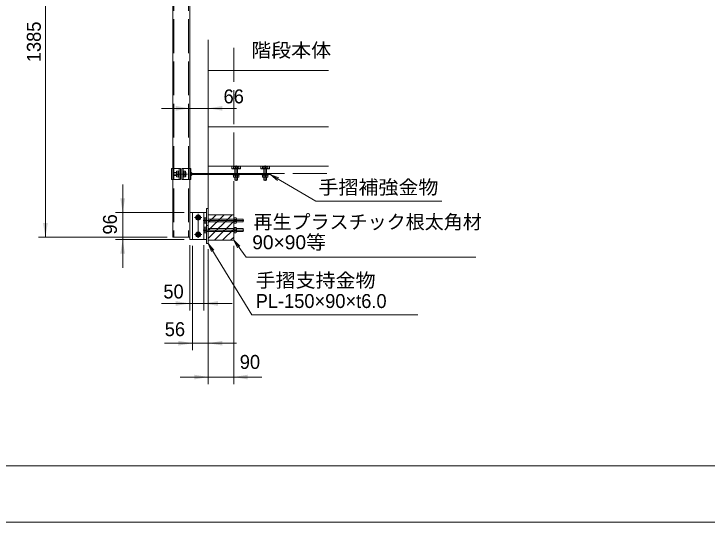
# Model space of a CAD drawing. Units: millimetres at full size, sheet at 1:20. Extents: x 0 to 8400, y 0 to 5940.
# Drawn here: x 3747 to 6206, y 0 to 1802 of the extents above; entities that cross this region are included whole.
import ezdxf
from ezdxf.enums import TextEntityAlignment as Align

# ---------------------------------------------------------------- set-up
doc = ezdxf.new("R2010")
doc.units = ezdxf.units.MM
doc.header["$LTSCALE"] = 20
for name, pattern in [('CHAIN', [18.5, 12, -1.5, 3.5, -1.5]), ('DASHED', [7.5, 6, -1.5]), ('DASHED_SPACED', [12, 6, -6]), ('USER1', [200, 125, -25, 25, -25])]:
    doc.linetypes.add(name, pattern=pattern)
for name, color, linetype, lineweight in [('ボルト', 7, 'DASHED_SPACED', 0), ('図面枠-A3', 7, 'Continuous', 20), ('寸法', 7, 'Continuous', 13), ('引出線', 7, 'Continuous', 13), ('手摺', 7, 'Continuous', 13), ('手摺金具', 7, 'Continuous', 18), ('支持金物', 7, 'DASHED_SPACED', 13), ('支柱', 7, 'Continuous', 18), ('文字', 7, 'Continuous', 13), ('補強金物', 7, 'Continuous', 18), ('階段本体', 7, 'Continuous', 13)]:
    doc.layers.add(name, color=color, linetype=linetype, lineweight=lineweight)
doc.styles.add('ＭＳ Ｐゴシック', font='')
doc.styles.get('ＭＳ Ｐゴシック').set_extended_font_data('MS PGothic')

# ---------------------------------------------------------------- blocks, each defined once
blk = doc.blocks.new('filled_arrow')
at = {"color": 0, "linetype": 'Continuous', "lineweight": -2}
blk.add_solid([(7.5, 1.25), (0, 0), (7.5, -1.25)], dxfattribs=at)
blk = doc.blocks.new('open_arrow')
at = {"color": 0, "linetype": 'Continuous', "lineweight": -2}
blk.add_lwpolyline([(7.5, 1.25), (0, 0), (7.5, -1.25)], dxfattribs=at)

msp = doc.modelspace()

# ---------------------------------------------------------------- linework, layer by layer
at = {"layer": 'ボルト'}
for p, q in [((4525.18, 1254.79), (4525.18, 1252.79)), ((4546.18, 1254.79), (4525.18, 1254.79)), ((4526.24, 1260.61), (4525.87, 1260.19)), ((4525.87, 1254.79), (4525.87, 1260.19)), ((4526.76, 1261.06), (4526.24, 1260.61)), ((4527.36, 1261.41), (4526.76, 1261.06)), ((4528.02, 1261.65), (4527.36, 1261.41)), ((4528.71, 1261.79), (4528.02, 1261.65)), ((4542.65, 1261.79), (4528.71, 1261.79)), ((4528.99, 1261.78), (4528.71, 1261.79)), ((4529.5, 1261.7), (4528.99, 1261.78)), ((4529.98, 1261.53), (4529.5, 1261.7)), ((4530.43, 1261.29), (4529.98, 1261.53)), ((4530.83, 1260.98), (4530.43, 1261.29)), ((4531.17, 1260.61), (4530.83, 1260.98)), ((4531.43, 1260.19), (4531.17, 1260.61)), ((4531.72, 1260.43), (4531.43, 1260.19)), ((4531.43, 1254.79), (4531.43, 1260.19)), ((4532.6, 1261.01), (4531.72, 1260.43)), ((4533.57, 1261.44), (4532.6, 1261.01)), ((4534.61, 1261.7), (4533.57, 1261.44)), ((4535.68, 1261.79), (4534.61, 1261.7)), ((4536.06, 1261.77), (4535.68, 1261.79)), ((4537.13, 1261.62), (4536.06, 1261.77)), ((4538.14, 1261.3), (4537.13, 1261.62)), ((4539.09, 1260.82), (4538.14, 1261.3)), ((4539.93, 1260.19), (4539.09, 1260.82)), ((4540.06, 1260.42), (4539.93, 1260.19)), ((4539.93, 1254.79), (4539.93, 1260.19)), ((4540.36, 1260.81), (4540.06, 1260.42)), ((4540.73, 1261.15), (4540.36, 1260.81)), ((4541.16, 1261.43), (4540.73, 1261.15)), ((4541.63, 1261.63), (4541.16, 1261.43)), ((4542.13, 1261.75), (4541.63, 1261.63)), ((4542.65, 1261.79), (4542.13, 1261.75)), ((4543.22, 1261.68), (4542.65, 1261.79)), ((4543.88, 1261.45), (4543.22, 1261.68)), ((4544.49, 1261.12), (4543.88, 1261.45)), ((4545.03, 1260.7), (4544.49, 1261.12)), ((4545.49, 1260.19), (4545.03, 1260.7)), ((4545.49, 1254.79), (4545.49, 1260.19)), ((4546.18, 1252.79), (4546.18, 1254.79)), ((4627.8, 1254.81), (4627.8, 1252.81)), ((4648.8, 1254.81), (4627.8, 1254.81)), ((4628.86, 1260.64), (4628.49, 1260.21)), ((4628.49, 1254.81), (4628.49, 1260.21)), ((4629.39, 1261.08), (4628.86, 1260.64)), ((4629.98, 1261.43), (4629.39, 1261.08)), ((4630.64, 1261.67), (4629.98, 1261.43)), ((4631.33, 1261.81), (4630.64, 1261.67)), ((4645.27, 1261.81), (4631.33, 1261.81)), ((4631.61, 1261.8), (4631.33, 1261.81)), ((4632.12, 1261.72), (4631.61, 1261.8)), ((4632.61, 1261.55), (4632.12, 1261.72)), ((4633.06, 1261.31), (4632.61, 1261.55)), ((4633.45, 1261), (4633.06, 1261.31)), ((4633.79, 1260.63), (4633.45, 1261)), ((4634.05, 1260.21), (4633.79, 1260.63)), ((4634.34, 1260.45), (4634.05, 1260.21)), ((4634.05, 1254.81), (4634.05, 1260.21)), ((4635.22, 1261.03), (4634.34, 1260.45)), ((4636.19, 1261.46), (4635.22, 1261.03)), ((4637.23, 1261.72), (4636.19, 1261.46)), ((4638.3, 1261.81), (4637.23, 1261.72)), ((4638.69, 1261.8), (4638.3, 1261.81)), ((4639.75, 1261.64), (4638.69, 1261.8)), ((4640.77, 1261.32), (4639.75, 1261.64)), ((4641.71, 1260.84), (4640.77, 1261.32)), ((4642.55, 1260.21), (4641.71, 1260.84)), ((4642.68, 1260.44), (4642.55, 1260.21)), ((4642.55, 1254.81), (4642.55, 1260.21)), ((4642.98, 1260.84), (4642.68, 1260.44)), ((4643.35, 1261.18), (4642.98, 1260.84)), ((4643.78, 1261.45), (4643.35, 1261.18)), ((4644.25, 1261.65), (4643.78, 1261.45)), ((4644.75, 1261.77), (4644.25, 1261.65)), ((4645.27, 1261.81), (4644.75, 1261.77)), ((4645.84, 1261.7), (4645.27, 1261.81)), ((4646.51, 1261.48), (4645.84, 1261.7)), ((4647.12, 1261.14), (4646.51, 1261.48)), ((4647.66, 1260.72), (4647.12, 1261.14)), ((4648.11, 1260.21), (4647.66, 1260.72)), ((4648.11, 1254.81), (4648.11, 1260.21)), ((4648.8, 1252.81), (4648.8, 1254.81)), ((4525.05, 1232.3), (4525.05, 1230.8)), ((4525.05, 1232.3), (4546.3, 1232.3)), ((4546.3, 1230.8), (4525.05, 1230.8)), ((4525.18, 1252.79), (4546.18, 1252.79)), ((4526.3, 1230.8), (4526.3, 1224.42)), ((4530.68, 1252.79), (4530.68, 1232.3)), ((4531.62, 1230.8), (4531.62, 1224.42)), ((4539.74, 1230.8), (4539.74, 1224.42)), ((4540.68, 1252.79), (4540.68, 1232.3)), ((4545.05, 1230.8), (4545.05, 1224.42)), ((4546.3, 1230.8), (4546.3, 1232.3)), ((4627.68, 1232.3), (4627.68, 1230.8)), ((4627.68, 1232.3), (4648.92, 1232.3)), ((4648.92, 1230.8), (4627.68, 1230.8)), ((4627.8, 1252.81), (4648.8, 1252.81)), ((4628.92, 1230.8), (4628.92, 1224.43)), ((4633.3, 1252.81), (4633.3, 1232.3)), ((4634.24, 1230.8), (4634.24, 1224.43)), ((4642.36, 1230.8), (4642.36, 1224.43)), ((4643.3, 1252.81), (4643.3, 1232.3)), ((4647.68, 1230.8), (4647.68, 1224.43)), ((4648.92, 1230.8), (4648.92, 1232.3)), ((4529.02, 1222.8), (4542.34, 1222.8)), ((4530.68, 1213.23), (4530.68, 1222.8)), ((4530.68, 1213.23), (4531.12, 1212.79)), ((4540.24, 1212.79), (4531.12, 1212.79)), ((4540.24, 1212.79), (4540.68, 1213.23)), ((4540.68, 1213.23), (4540.68, 1222.8)), ((4631.64, 1222.8), (4644.96, 1222.8)), ((4633.3, 1213.25), (4633.3, 1222.8)), ((4633.3, 1213.25), (4633.74, 1212.81)), ((4642.86, 1212.81), (4633.74, 1212.81)), ((4642.86, 1212.81), (4643.3, 1213.25)), ((4643.3, 1213.25), (4643.3, 1222.8))]:
    msp.add_line(p, q, dxfattribs=at)
at = {"layer": 'ボルト', "linetype": 'CHAIN', "lineweight": 18}
for p, q in [((4535.68, 1264.64), (4535.68, 1209.9)), ((4638.3, 1264.66), (4638.3, 1209.92))]:
    msp.add_line(p, q, dxfattribs=at)
at = {"layer": 'ボルト', "linetype": 'Continuous', "lineweight": 5}
for points in [[(4520.68, 1261.79), (4520.68, 1252.79), (4550.68, 1252.79), (4550.68, 1261.79)], [(4623.3, 1261.81), (4623.3, 1252.81), (4653.3, 1252.81), (4653.3, 1261.81)]]:
    msp.add_lwpolyline(points, dxfattribs=at)
at = {"layer": 'ボルト'}
for centre, radius, start, end in [((4529.47, 1226.63), 3.87, 214.9343, 263.22969), ((4529.05, 1225.63), 2.84, 269.30562, 334.70445), ((4535.68, 1228.69), 5.89, 226.3972, 270), ((4535.68, 1228.69), 5.89, 270, 313.6028), ((4542.31, 1225.63), 2.84, 205.29555, 270.69438), ((4541.89, 1226.63), 3.87, 276.76096, 325.0657), ((4632.09, 1226.64), 3.87, 214.9343, 263.22969), ((4631.67, 1225.64), 2.84, 269.30562, 334.70445), ((4638.3, 1228.69), 5.89, 226.3972, 270), ((4638.3, 1228.69), 5.89, 270, 313.6028), ((4644.93, 1225.64), 2.84, 205.29555, 270.69438), ((4644.51, 1226.64), 3.87, 276.76096, 325.0657)]:
    msp.add_arc(centre, radius, start, end, dxfattribs=at)
at = {"layer": '図面枠-A3'}
msp.add_lwpolyline([(200, 200), (8200, 200), (8200, 5740), (200, 5740)], close=True, dxfattribs=at)
at = {"layer": '寸法'}
for p, q in [((3858.81, 2395.55), (3858.81, 1010.55)), ((4370.8, 1462.42), (4370.8, 1492.42)), ((4436.8, 1462.42), (4436.8, 1492.42)), ((4536.8, 1467.42), (4270.8, 1467.42)), ((4132.98, 1197.82), (4132.98, 901.82)), ((4350.8, 1097.82), (4107.98, 1097.82)), ((4290.3, 1010.55), (3833.81, 1010.55)), ((4350.8, 1001.82), (4107.98, 1001.82)), ((4370.8, 981.82), (4370.8, 750.43)), ((4380.8, 979.67), (4380.8, 609.48)), ((4420.8, 981.82), (4420.8, 750.43)), ((4436.8, 967.9), (4436.8, 489.48)), ((4436.8, 967.9), (4436.8, 609.48)), ((4526.8, 979.67), (4526.8, 489.48)), ((4520.8, 775.43), (4270.8, 775.43)), ((4536.8, 634.48), (4280.8, 634.48)), ((4626.8, 514.48), (4336.8, 514.48))]:
    msp.add_line(p, q, dxfattribs=at)
at = {"layer": '引出線'}
for points in [[(4658.26, 1231.56), (4818.23, 1137.89), (5222.82, 1137.89), (5264.88, 1137.89)], [(4436.8, 987.9), (4591.37, 735.39), (5172.31, 735.39), (5180.31, 735.39)], [(4526.8, 999.67), (4570.45, 939.28), (5377.46, 939.28), (5385.46, 939.28)]]:
    msp.add_lwpolyline(points, dxfattribs=at)
at = {"layer": '手摺', "lineweight": 18}
for p, q in [((4310.3, 2383.68), (4310.3, 1010.55)), ((4370.8, 2383.68), (4370.8, 1001.82)), ((4310.3, 1010.55), (4370.8, 1010.55))]:
    msp.add_line(p, q, dxfattribs=at)
at = {"layer": '手摺', "linetype": 'DASHED', "lineweight": 9}
for p, q in [((4314.1, 2383.68), (4314.1, 1010.55)), ((4367, 2383.68), (4367, 1010.55))]:
    msp.add_line(p, q, dxfattribs=at)
at = {"layer": '手摺金具'}
for p, q in [((4436.8, 1089.67), (4526.8, 1089.67)), ((4436.8, 1005.55), (4520.92, 1089.67)), ((4436.8, 1033.84), (4492.64, 1089.67)), ((4436.8, 1062.12), (4464.35, 1089.67)), ((4526.8, 1089.67), (4526.8, 999.67)), ((4459.2, 999.67), (4526.8, 1067.27)), ((4487.49, 999.67), (4526.8, 1038.98)), ((4515.77, 999.67), (4526.8, 1010.7)), ((4436.8, 999.67), (4526.8, 999.67))]:
    msp.add_line(p, q, dxfattribs=at)
at = {"layer": '支持金物', "linetype": 'Continuous'}
for p, q in [((4436.8, 1111.73), (4430.8, 1111.73)), ((4430.8, 1111.73), (4430.8, 987.9)), ((4430.8, 1097.82), (4430.8, 1110.75)), ((4436.8, 987.9), (4436.8, 1111.73)), ((4380.8, 1001.82), (4380.8, 1097.82)), ((4430.8, 1097.82), (4380.8, 1097.82)), ((4421.76, 1076.67), (4421.76, 1062.73)), ((4428.76, 1079.51), (4423.36, 1079.51)), ((4428.76, 1073.95), (4423.36, 1073.95)), ((4428.76, 1065.45), (4423.36, 1065.45)), ((4428.76, 1059.89), (4423.36, 1059.89)), ((4430.76, 1080.2), (4428.76, 1080.2)), ((4428.76, 1080.2), (4428.76, 1059.2)), ((4430.76, 1059.2), (4428.76, 1059.2)), ((4430.76, 1080.2), (4430.76, 1059.2)), ((4421.76, 1042.86), (4421.76, 1028.92)), ((4428.76, 1045.7), (4423.36, 1045.7)), ((4428.76, 1040.14), (4423.36, 1040.14)), ((4430.76, 1046.39), (4428.76, 1046.39)), ((4428.76, 1046.39), (4428.76, 1025.39)), ((4430.76, 1046.39), (4430.76, 1025.39)), ((4436.8, 1052.09), (4430.8, 1052.09)), ((4428.76, 1031.64), (4423.36, 1031.64)), ((4428.76, 1026.08), (4423.36, 1026.08)), ((4430.76, 1025.39), (4428.76, 1025.39)), ((4436.8, 1030.16), (4430.8, 1030.16)), ((4430.8, 1001.82), (4380.8, 1001.82)), ((4436.8, 987.9), (4430.8, 987.9))]:
    msp.add_line(p, q, dxfattribs=at)
at = {"layer": '支持金物', "linetype": 'USER1'}
for p, q in [((4400.8, 1008.03), (4400.8, 1092.78)), ((4387.28, 1079.82), (4414.32, 1079.82)), ((4387.28, 1019.82), (4414.32, 1019.82))]:
    msp.add_line(p, q, dxfattribs=at)
at = {"layer": '支持金物', "linetype": 'CHAIN', "lineweight": 18}
for p, q in [((4418.91, 1069.7), (4563.3, 1069.7)), ((4418.91, 1035.89), (4563.3, 1035.89))]:
    msp.add_line(p, q, dxfattribs=at)
at = {"layer": '支持金物', "lineweight": 18}
for p, q in [((4436.76, 1074.7), (4526.8, 1074.7)), ((4436.76, 1064.7), (4526.8, 1064.7)), ((4528.3, 1080.33), (4526.8, 1080.33)), ((4526.8, 1059.08), (4526.8, 1080.33)), ((4526.8, 1059.08), (4528.3, 1059.08)), ((4528.3, 1080.33), (4528.3, 1059.08)), ((4528.3, 1079.08), (4534.67, 1079.08)), ((4528.3, 1073.76), (4534.67, 1073.76)), ((4528.3, 1065.64), (4534.67, 1065.64)), ((4528.3, 1060.33), (4534.67, 1060.33)), ((4536.3, 1063.04), (4536.3, 1076.36)), ((4560.36, 1074.7), (4536.3, 1074.7)), ((4560.36, 1064.7), (4536.3, 1064.7)), ((4560.8, 1074.26), (4560.36, 1074.7)), ((4560.36, 1064.7), (4560.8, 1065.14)), ((4560.8, 1074.26), (4560.8, 1065.14)), ((4436.76, 1040.89), (4526.8, 1040.89)), ((4528.3, 1046.52), (4526.8, 1046.52)), ((4526.8, 1025.27), (4526.8, 1046.52)), ((4528.3, 1046.52), (4528.3, 1025.27)), ((4528.3, 1045.27), (4534.67, 1045.27)), ((4528.3, 1039.95), (4534.67, 1039.95)), ((4536.3, 1029.23), (4536.3, 1042.55)), ((4560.36, 1040.89), (4536.3, 1040.89)), ((4560.8, 1040.45), (4560.36, 1040.89)), ((4560.8, 1040.45), (4560.8, 1031.33)), ((4436.76, 1030.89), (4526.8, 1030.89)), ((4526.8, 1025.27), (4528.3, 1025.27)), ((4528.3, 1031.83), (4534.67, 1031.83)), ((4528.3, 1026.52), (4534.67, 1026.52)), ((4560.36, 1030.89), (4536.3, 1030.89)), ((4560.36, 1030.89), (4560.8, 1031.33))]:
    msp.add_line(p, q, dxfattribs=at)
at = {"layer": '支持金物', "linetype": 'Continuous'}
for centre in [(4400.8, 1079.82), (4400.8, 1019.82)]:
    msp.add_circle(centre, 6, dxfattribs=at)
for centre, radius, start, end in [((4428.21, 1069.7), 6.45, 138.75035, 221.24965), ((4424.98, 1076.73), 3.21, 120.14067, 239.85933), ((4424.98, 1062.67), 3.21, 120.14067, 239.85933), ((4428.21, 1035.89), 6.45, 138.75035, 221.24965), ((4424.98, 1042.92), 3.21, 120.14067, 239.85933), ((4424.98, 1028.86), 3.21, 120.14067, 239.85933)]:
    msp.add_arc(centre, radius, start, end, dxfattribs=at)
at = {"layer": '支持金物', "lineweight": 18}
for centre, radius, start, end in [((4532.46, 1075.91), 3.87, 6.76096, 55.0657), ((4533.46, 1076.33), 2.84, 295.29555, 0.69438), ((4533.46, 1063.07), 2.84, 359.30562, 64.70445), ((4532.46, 1063.49), 3.87, 304.9343, 353.22969), ((4530.41, 1069.7), 5.89, 0, 43.6028), ((4530.41, 1069.7), 5.89, 316.3972, 0), ((4532.46, 1042.1), 3.87, 6.76096, 55.0657), ((4533.46, 1042.52), 2.84, 295.29555, 0.69438), ((4530.41, 1035.89), 5.89, 0, 43.6028), ((4530.41, 1035.89), 5.89, 316.3972, 0), ((4533.46, 1029.26), 2.84, 359.30562, 64.70445), ((4532.46, 1029.68), 3.87, 304.9343, 353.22969)]:
    msp.add_arc(centre, radius, start, end, dxfattribs=at)
at = {"layer": '支柱', "lineweight": 13}
for p, q in [((4370.8, 1097.82), (4420.8, 1097.82)), ((4393.8, 1083.86), (4400.8, 1087.9)), ((4393.8, 1083.86), (4393.8, 1075.78)), ((4400.8, 1087.9), (4407.8, 1083.86)), ((4407.8, 1083.86), (4407.8, 1075.78)), ((4400.8, 1071.73), (4393.8, 1075.78)), ((4407.8, 1075.78), (4400.8, 1071.73)), ((4393.8, 1023.86), (4400.8, 1027.9)), ((4393.8, 1023.86), (4393.8, 1015.78)), ((4400.8, 1011.73), (4393.8, 1015.78)), ((4400.8, 1027.9), (4407.8, 1023.86)), ((4407.8, 1015.78), (4400.8, 1011.73)), ((4407.8, 1023.86), (4407.8, 1015.78)), ((4370.8, 1001.82), (4420.8, 1001.82))]:
    msp.add_line(p, q, dxfattribs=at)
at = {"layer": '支柱', "linetype": 'CHAIN', "lineweight": 13}
for p, q in [((4400.8, 1008.03), (4400.8, 1092.78)), ((4414.32, 1079.82), (4387.28, 1079.82)), ((4414.32, 1019.82), (4387.28, 1019.82))]:
    msp.add_line(p, q, dxfattribs=at)
at = {"layer": '支柱', "linetype": 'DASHED', "lineweight": 13}
msp.add_line((4420.8, 1001.82), (4420.8, 1097.82), dxfattribs=at)
at = {"layer": '支柱', "lineweight": 13}
for centre, radius in [((4400.8, 1079.82), 9), ((4400.8, 1079.82), 7), ((4400.8, 1079.82), 5), ((4400.8, 1019.82), 9), ((4400.8, 1019.82), 7), ((4400.8, 1019.82), 5)]:
    msp.add_circle(centre, radius, dxfattribs=at)
at = {"layer": '文字'}
msp.add_lwpolyline([(0.04, 0.03), (0.04, 5939.97), (8399.96, 5939.97), (8399.96, 0.03)], close=True, dxfattribs=at)
at = {"layer": '補強金物', "lineweight": 13}
for p, q in [((4338.05, 1253.53), (4305.8, 1253.53)), ((4305.8, 1215.53), (4305.8, 1253.53)), ((4333.55, 1215.53), (4333.55, 1253.53)), ((4338.05, 1215.53), (4338.05, 1253.53)), ((4343.05, 1253.53), (4375.3, 1253.53)), ((4343.05, 1215.53), (4343.05, 1253.53)), ((4347.55, 1215.53), (4347.55, 1253.53)), ((4375.3, 1215.53), (4375.3, 1253.53)), ((4375.3, 1236.78), (4658.3, 1236.81)), ((4375.3, 1232.28), (4658.3, 1232.31)), ((4375.3, 1227.98), (4379.62, 1232.28)), ((4375.32, 1241.12), (4379.64, 1236.78)), ((4529.8, 1232.29), (4529.8, 1236.79)), ((4541.8, 1232.3), (4541.8, 1236.8)), ((4632.3, 1232.31), (4632.3, 1236.81)), ((4644.3, 1232.31), (4644.3, 1236.81)), ((4658.3, 1232.31), (4658.3, 1236.81)), ((4338.05, 1215.53), (4305.8, 1215.53)), ((4343.05, 1215.53), (4375.3, 1215.53))]:
    msp.add_line(p, q, dxfattribs=at)
at = {"layer": '補強金物', "linetype": 'CHAIN'}
msp.add_line((4312.76, 1234.53), (4363.34, 1234.53), dxfattribs=at)
at = {"layer": '補強金物'}
for p, q in [((4314.05, 1239.09), (4314.49, 1239.53)), ((4314.05, 1239.09), (4314.05, 1229.97)), ((4314.49, 1229.53), (4314.05, 1229.97)), ((4314.49, 1239.53), (4324.05, 1239.53)), ((4324.05, 1241.5), (4324.05, 1227.56)), ((4324.05, 1227.87), (4324.05, 1241.19)), ((4331.05, 1244.34), (4325.65, 1244.34)), ((4331.05, 1238.78), (4325.65, 1238.78)), ((4331.05, 1230.28), (4325.65, 1230.28)), ((4331.05, 1245.15), (4331.05, 1223.9)), ((4331.05, 1245.15), (4333.55, 1245.15)), ((4347.55, 1245.03), (4349.55, 1245.03)), ((4349.55, 1245.03), (4349.55, 1224.03)), ((4349.55, 1244.34), (4354.95, 1244.34)), ((4349.55, 1238.78), (4354.95, 1238.78)), ((4349.55, 1230.28), (4354.95, 1230.28)), ((4356.55, 1241.5), (4356.55, 1227.56)), ((4314.49, 1229.53), (4324.05, 1229.53)), ((4331.05, 1224.72), (4325.65, 1224.72)), ((4333.55, 1223.9), (4331.05, 1223.9)), ((4349.55, 1224.03), (4347.55, 1224.03)), ((4349.55, 1224.72), (4354.95, 1224.72))]:
    msp.add_line(p, q, dxfattribs=at)
at = {"layer": '補強金物', "lineweight": 13}
for centre, radius, start, end in [((4327.26, 1241.56), 3.21, 120.14067, 239.85933), ((4330.5, 1234.53), 6.45, 138.75035, 221.24965), ((4327.26, 1227.5), 3.21, 120.13883, 239.86412), ((4353.34, 1241.56), 3.21, 300.14067, 59.85933), ((4350.1, 1234.53), 6.45, 318.75035, 41.24965), ((4353.34, 1227.5), 3.21, 300.13588, 59.86117)]:
    msp.add_arc(centre, radius, start, end, dxfattribs=at)
at = {"layer": '階段本体', "lineweight": 18}
for p, q in [((4436.8, 1236.81), (4436.8, 1709.88)), ((4436.8, 1601.81), (4863.23, 1601.81)), ((4436.8, 1401.81), (4863.23, 1401.81)), ((4436.8, 1261.81), (4863.23, 1261.81)), ((4436.8, 1144.67), (4436.8, 1232.28)), ((4436.8, 1144.67), (4436.8, 999.67))]:
    msp.add_line(p, q, dxfattribs=at)
at = {"layer": '階段本体', "linetype": 'DASHED', "lineweight": 18}
for p, q in [((4526.8, 1261.81), (4526.8, 1709.88)), ((4436.8, 1236.81), (4863.23, 1236.81)), ((4526.8, 1089.67), (4526.8, 1232.29))]:
    msp.add_line(p, q, dxfattribs=at)

# ---------------------------------------------------------------- block references
at = {"layer": '寸法', "xscale": 6.67, "yscale": 6.67}
for p, rotation in [((4370.8, 1467.42), 180), ((4132.98, 1097.82), 90), ((3858.81, 1010.55), 90), ((4132.98, 1001.82), 270), ((4370.8, 775.43), 180), ((4380.8, 634.48), 180), ((4436.8, 514.48), 180)]:
    msp.add_blockref('filled_arrow', p, dxfattribs=dict(at, rotation=rotation))
for p in [(4436.8, 1467.42), (4420.8, 775.43), (4436.8, 634.48), (4526.8, 514.48)]:
    msp.add_blockref('filled_arrow', p, dxfattribs=at)
at = {"layer": '引出線', "xscale": 4, "yscale": 4}
for p, rotation in [((4658.26, 1231.56), 329.6), ((4436.8, 987.9), 301.5), ((4526.8, 999.67), 305.9)]:
    msp.add_blockref('open_arrow', p, dxfattribs=dict(at, rotation=rotation))

# ---------------------------------------------------------------- texts
at = {"layer": '寸法', "style": 'ＭＳ Ｐゴシック'}
for s, p in [('1385', (3817.81, 1703.05)), ('96', (4087.88, 1055.89))]:
    msp.add_text(s, height=49.49, rotation=90, dxfattribs=at).set_placement(p, align=Align.MIDDLE_CENTER)
for s, p in [('66', (4526.8, 1509.85)), ('50', (4313.39, 817.86)), ('56', (4318.2, 684.28)), ('90', (4584.37, 568.14))]:
    msp.add_text(s, height=49.49, dxfattribs=at).set_placement(p, align=Align.MIDDLE_CENTER)
at = {"layer": '文字', "style": 'ＭＳ Ｐゴシック', "width": 1.05}
for s, p in [('階段本体', (4588.87, 1634.08)), ('手摺補強金物', (4827.6, 1148.15)), ('90×90等', (4592.56, 952.89)), ('手摺支持金物', (4604.73, 817.97))]:
    msp.add_text(s, height=49.49, dxfattribs=at).set_placement(p, align=Align.BOTTOM_LEFT)
at = {"layer": '文字', "style": 'ＭＳ Ｐゴシック'}
for s, p in [('再生プラスチック根太角材', (4596.82, 1025.2)), ('PL-150×90×t6.0', (4604.77, 744.51))]:
    msp.add_text(s, height=49.49, dxfattribs=at).set_placement(p, align=Align.BOTTOM_LEFT)

doc.saveas('drawing.dxf')
